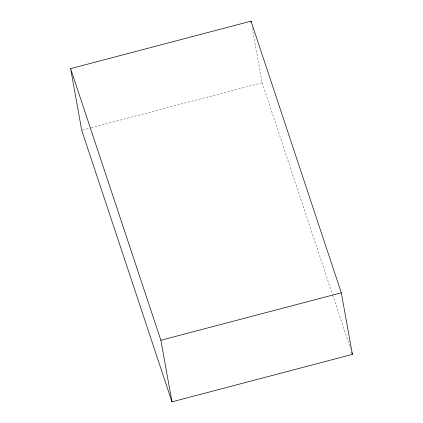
<?xml version="1.0" encoding="UTF-8"?>
<svg xmlns="http://www.w3.org/2000/svg" width="423" height="423" viewBox="0 0 423 423"><rect width="100%" height="100%" fill="white"/><g stroke="black" fill="none" stroke-linecap="round" stroke-linejoin="round"><path stroke-width="0.32" stroke-dasharray="2.12 1.59" d="M82.326 130.041L90.617 127.862M91.252 127.693L262.117 82.739L251.971 26.337M262.117 82.739L332.425 294.292M332.631 294.916L350.519 348.748"/><path stroke-width="0.63" d="M70.609 68.621L251.035 21.15L341.308 292.79L352.391 354.379L171.965 401.85L81.692 130.21L70.609 68.621L160.883 340.261L171.965 401.85M160.883 340.261L341.308 292.79M351.767 352.502L352.391 354.379M251.035 21.15L251.267 22.445"/></g></svg>
